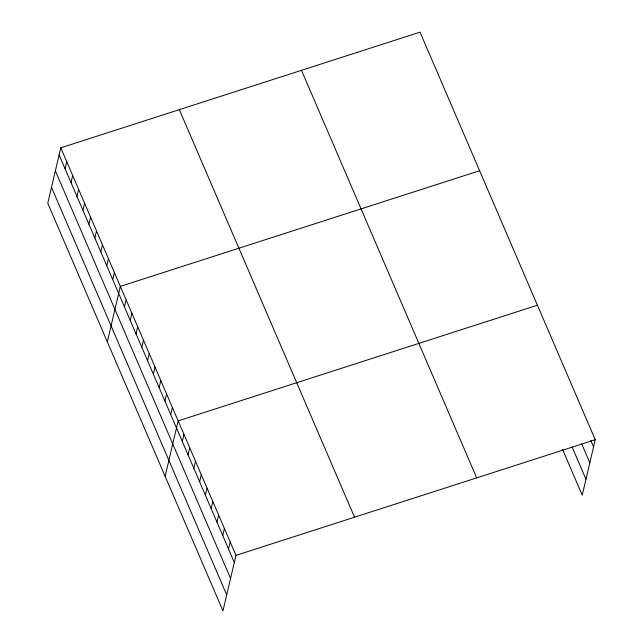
<?xml version="1.0" encoding="UTF-8"?>
<svg xmlns="http://www.w3.org/2000/svg" width="643" height="643" viewBox="0 0 643 643"><rect width="100%" height="100%" fill="white"/><g stroke="black" fill="none" stroke-linecap="round" stroke-linejoin="round"><path stroke-width="0.96" d="M60.78 147.818L47.767 203.284L222.96 610.85L235.973 555.375L60.78 147.818L420.04 32.15L595.233 439.716L582.22 495.182L562.569 449.457M65.072 168.763L66.735 161.674M71.027 182.628L72.691 175.531M76.983 196.485L78.647 189.388M82.939 210.341L84.603 203.244M88.895 224.198L90.559 217.101M94.851 238.055L96.514 230.958M100.806 251.911L102.47 244.814M106.77 265.768L108.434 258.671M112.726 279.625L114.39 272.528M107.333 341.859L120.345 286.384L479.606 170.725M124.461 306.928L126.124 299.831M130.24 320.383L131.903 313.286M136.027 333.83L137.69 326.732M141.806 347.276L143.469 340.179M147.585 360.731L149.248 353.634M153.364 374.178L155.035 367.081M159.151 387.625L160.814 380.535M164.929 401.079L166.593 393.982M170.708 414.526L172.372 407.429M165.147 476.359L178.159 420.884L537.419 305.216M182.274 441.428L183.938 434.33M188.053 454.874L189.717 447.777M193.832 468.329L195.504 461.232M199.619 481.776L201.283 474.679M205.398 495.223L207.062 488.125M211.177 508.677L212.841 501.58M216.964 522.124L218.628 515.027M222.743 535.571L224.407 528.474M228.522 549.026L230.186 541.928M235.973 555.375L595.233 439.716M590.869 440.535L593.569 446.805M581.73 443.943L589.824 462.775M572.093 446.941L585.966 479.22M301.487 70.32L476.68 477.878M179.333 109.648L354.526 517.205M59.116 154.907L234.309 562.472M55.37 170.877L230.564 578.435M51.512 187.322L226.706 594.888"/></g></svg>
